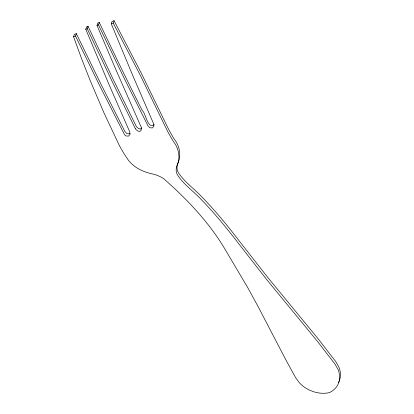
<?xml version="1.0" encoding="UTF-8"?>
<svg xmlns="http://www.w3.org/2000/svg" width="414" height="414" viewBox="0 0 414 414"><rect width="100%" height="100%" fill="white"/><g stroke="black" fill="none" stroke-linecap="round" stroke-linejoin="round"><path stroke-width="0.62" d="M135.435 128.79A5.522 4.725 43.9 0 0 139.399 131.455L140.558 131.036A5.465 4.678 43.9 0 0 141.417 127.647L115.972 69.847L96.99 25.383L97.807 22.961L99.293 22.454L98.475 24.876L123.838 77.584L147.933 125.768L149.837 127.724L152.295 127.962L153.868 126.342L153.63 123.812L132.392 74.649L111.262 23.8L112.08 21.378L114.062 20.7L113.245 23.122L140.558 75.757L166.278 128.645A73.433 34.3 71.9 0 0 170.532 136.661L171.277 137.94A73.464 33.964 72.4 0 0 173.523 141.671C178.936 148.44 180.763 158.334 176.773 166.237A22.879 15.82 12.1 0 0 176.183 169.585L176.219 170.728A23.143 15.603 10.5 0 0 177.047 174.123C183.019 184.235 193.302 190.88 201.157 199.455C214.861 213.552 227.322 228.802 239.235 244.42L267.268 280.268L317.766 341.741L335.009 364.154L338.057 369.443A26.667 20.778 23.1 0 1 339.33 380.404L338.605 382.96A26.553 20.741 23.4 0 1 329.394 392.638A26.553 20.741 23.4 0 1 313.31 391.644L310.138 390.423A26.667 20.778 23.1 0 1 299.327 382.738L295.637 377.671L286.115 360.356L257.953 306.303L247.572 287.326L225.05 249.29C209.003 222.256 187.159 199.315 163.711 178.703A23.143 15.603 10.5 0 0 159.654 176.411L158.189 175.764A22.879 15.82 12.1 0 0 153.558 174.206C143.141 172.115 132.366 167.189 126.751 157.724A73.464 35.671 69.6 0 1 124.309 154.06L123.517 152.802A73.433 35.325 70.2 0 1 119.03 144.869L103.976 112.851L90.247 80.699L81.667 58.876L73.542 36.748L74.365 34.326L76.342 33.648L100.586 83.426L124.904 131.533L126.808 133.489L128.475 133.872L129.949 133.37M140.217 129.033A5.522 4.725 43.9 0 1 136.258 126.368L113.048 79.146L88.068 26.305L86.583 26.817L85.765 29.239L108.318 82.914L129.779 131.999L130.017 134.529L128.443 136.149L125.985 135.911L124.573 134.741L99.769 85.848L75.524 36.07L76.342 33.648M135.419 128.801L112.23 81.568L87.25 28.726L88.068 26.305M154.334 124.63C147.332 129.696 145.681 112.587 142.354 110.729C127.615 81.491 113.26 52.066 99.293 22.454M85.765 29.239L87.25 28.726M96.99 25.383L98.475 24.876M73.542 36.748L75.524 36.07M111.262 23.8L113.245 23.122M140.217 129.013L141.376 128.619A5.465 4.678 43.9 0 0 141.8 127.983M114.062 20.7L141.376 73.335L167.101 126.223A73.433 34.3 71.9 0 0 171.355 134.239L172.095 135.518A73.464 33.964 72.4 0 0 174.341 139.249C179.759 146.018 181.58 155.912 177.596 163.815A22.879 15.82 12.1 0 0 177.001 167.163L177.037 168.307A23.143 15.603 10.5 0 0 177.865 171.701C183.837 181.813 194.119 188.458 201.98 197.033C215.678 211.13 228.14 226.38 240.053 241.999L268.091 277.846L318.583 339.32L335.832 361.732L338.875 367.021A26.667 20.778 23.1 0 1 340.148 377.982L339.423 380.538A26.553 20.741 23.4 0 1 338.554 382.479"/></g></svg>
